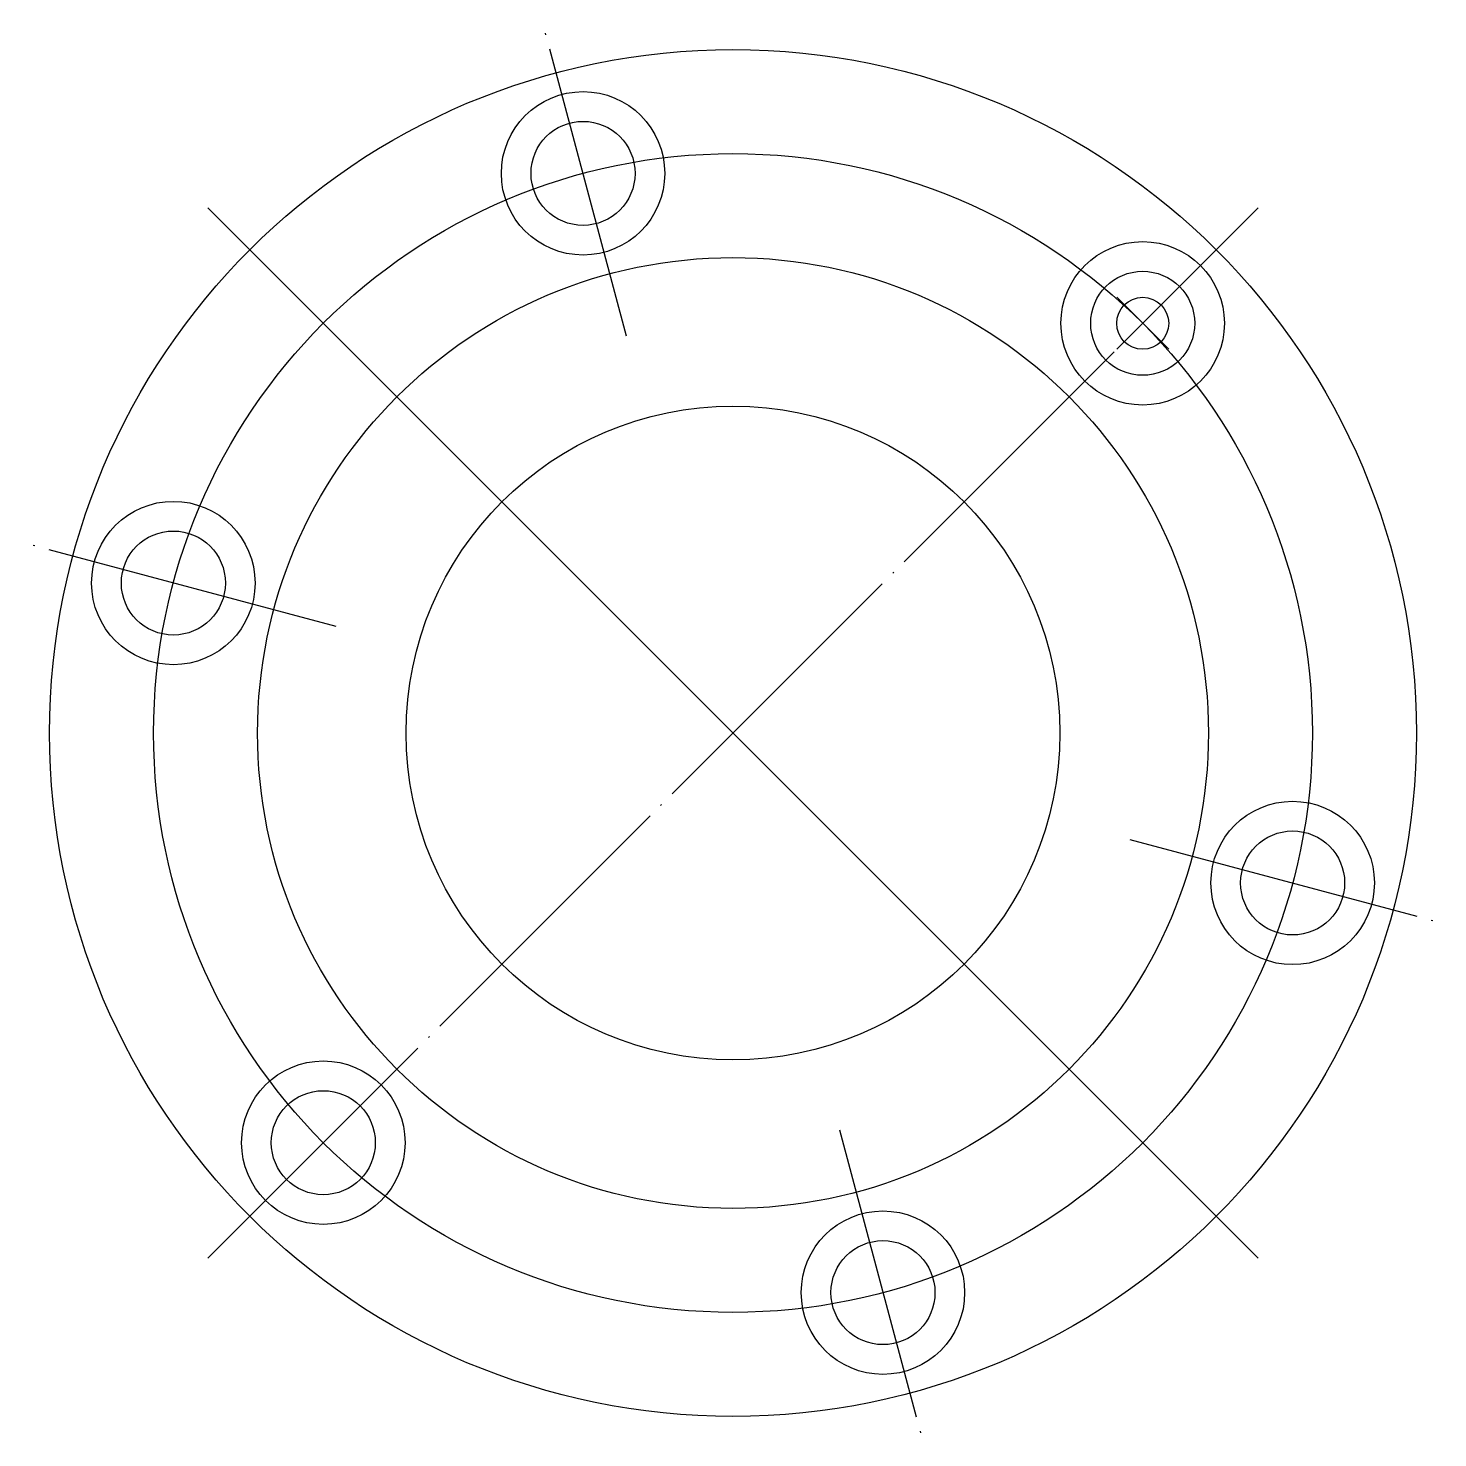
# Model space of a CAD drawing. Extents: x 447.3 to 542.2, y 696.2 to 791.1.
import ezdxf

# ---------------------------------------------------------------- set-up
doc = ezdxf.new("R2010")
doc.units = 0
doc.header["$MEASUREMENT"] = 0
doc.linetypes.add('CENTER', pattern=[22, 20, -1, 0, -1])
doc.layers.get('0').update_dxf_attribs({"linetype": 'CONTINUOUS'})
doc.layers.add('$PARTREF_BOM', color=7, linetype='CONTINUOUS')
doc.styles.get("Standard").update_dxf_attribs({"font": 'txt.shx', "bigfont": 'chineset.shx'})

# ---------------------------------------------------------------- blocks, each defined once
blk = doc.blocks.new('PARTREF')
at = {"layer": '$PARTREF_BOM', "color": 2}
for p, q in [((-1.75, -1.75), (1.75, 1.75)), ((-1.75, 1.75), (1.75, -1.75))]:
    blk.add_line(p, q, dxfattribs=at)
blk.add_circle((0, 0), 1.75, dxfattribs=at)
at = {"layer": '$PARTREF_BOM', "color": 2, "flags": 1}
for tag, p in [('TAG5', (-16.086, -4.95)), ('TAG10', (-5.651, -4.998)), ('TAG15', (5.594, -4.742)), ('TAG4', (-16.086, -8.95)), ('TAG9', (-5.651, -8.998)), ('TAG14', (5.594, -8.742)), ('TAG13', (5.594, -12.742)), ('TAG3', (-16.086, -12.95)), ('TAG8', (-5.651, -12.998)), ('TAG2', (-16.086, -16.95)), ('TAG7', (-5.651, -16.998)), ('TAG12', (5.594, -16.742)), ('TAG1', (-16.086, -20.95)), ('TAG6', (-5.651, -20.998)), ('TAG11', (5.594, -20.742))]:
    blk.add_attdef(tag, p, '', height=2.5, dxfattribs=at)

msp = doc.modelspace()

# ---------------------------------------------------------------- linework, layer by layer
at = {"color": 1, "linetype": 'CENTER'}
for p, q in [((487.579, 770.405), (482.026, 791.13)), ((459.383, 708.332), (530.094, 779.042)), ((468.02, 750.846), (447.295, 756.399)), ((521.457, 736.528), (542.181, 730.975)), ((501.897, 716.969), (507.45, 696.244))]:
    msp.add_line(p, q, dxfattribs=at)
at = {"color": 7, "linetype": 'CONTINUOUS'}
msp.add_line((459.383, 779.042), (530.094, 708.332), dxfattribs=at)
for centre, radius in [((494.738, 743.687), 46), ((484.644, 781.358), 5.5), ((484.644, 781.358), 3.5), ((494.738, 743.687), 39), ((522.315, 771.264), 5.5), ((494.738, 743.687), 32), ((522.315, 771.264), 3.5), ((494.738, 743.687), 22), ((457.067, 753.781), 5.5), ((457.067, 753.781), 3.5), ((532.409, 733.593), 5.5), ((532.409, 733.593), 3.5), ((467.161, 716.11), 5.5), ((467.161, 716.11), 3.5), ((504.832, 706.016), 5.5), ((504.832, 706.016), 3.5)]:
    msp.add_circle(centre, radius, dxfattribs=at)

# ---------------------------------------------------------------- block references
at = {"color": 7}
msp.add_blockref('PARTREF', (522.315, 771.264), dxfattribs=at)

doc.saveas('drawing.dxf')
